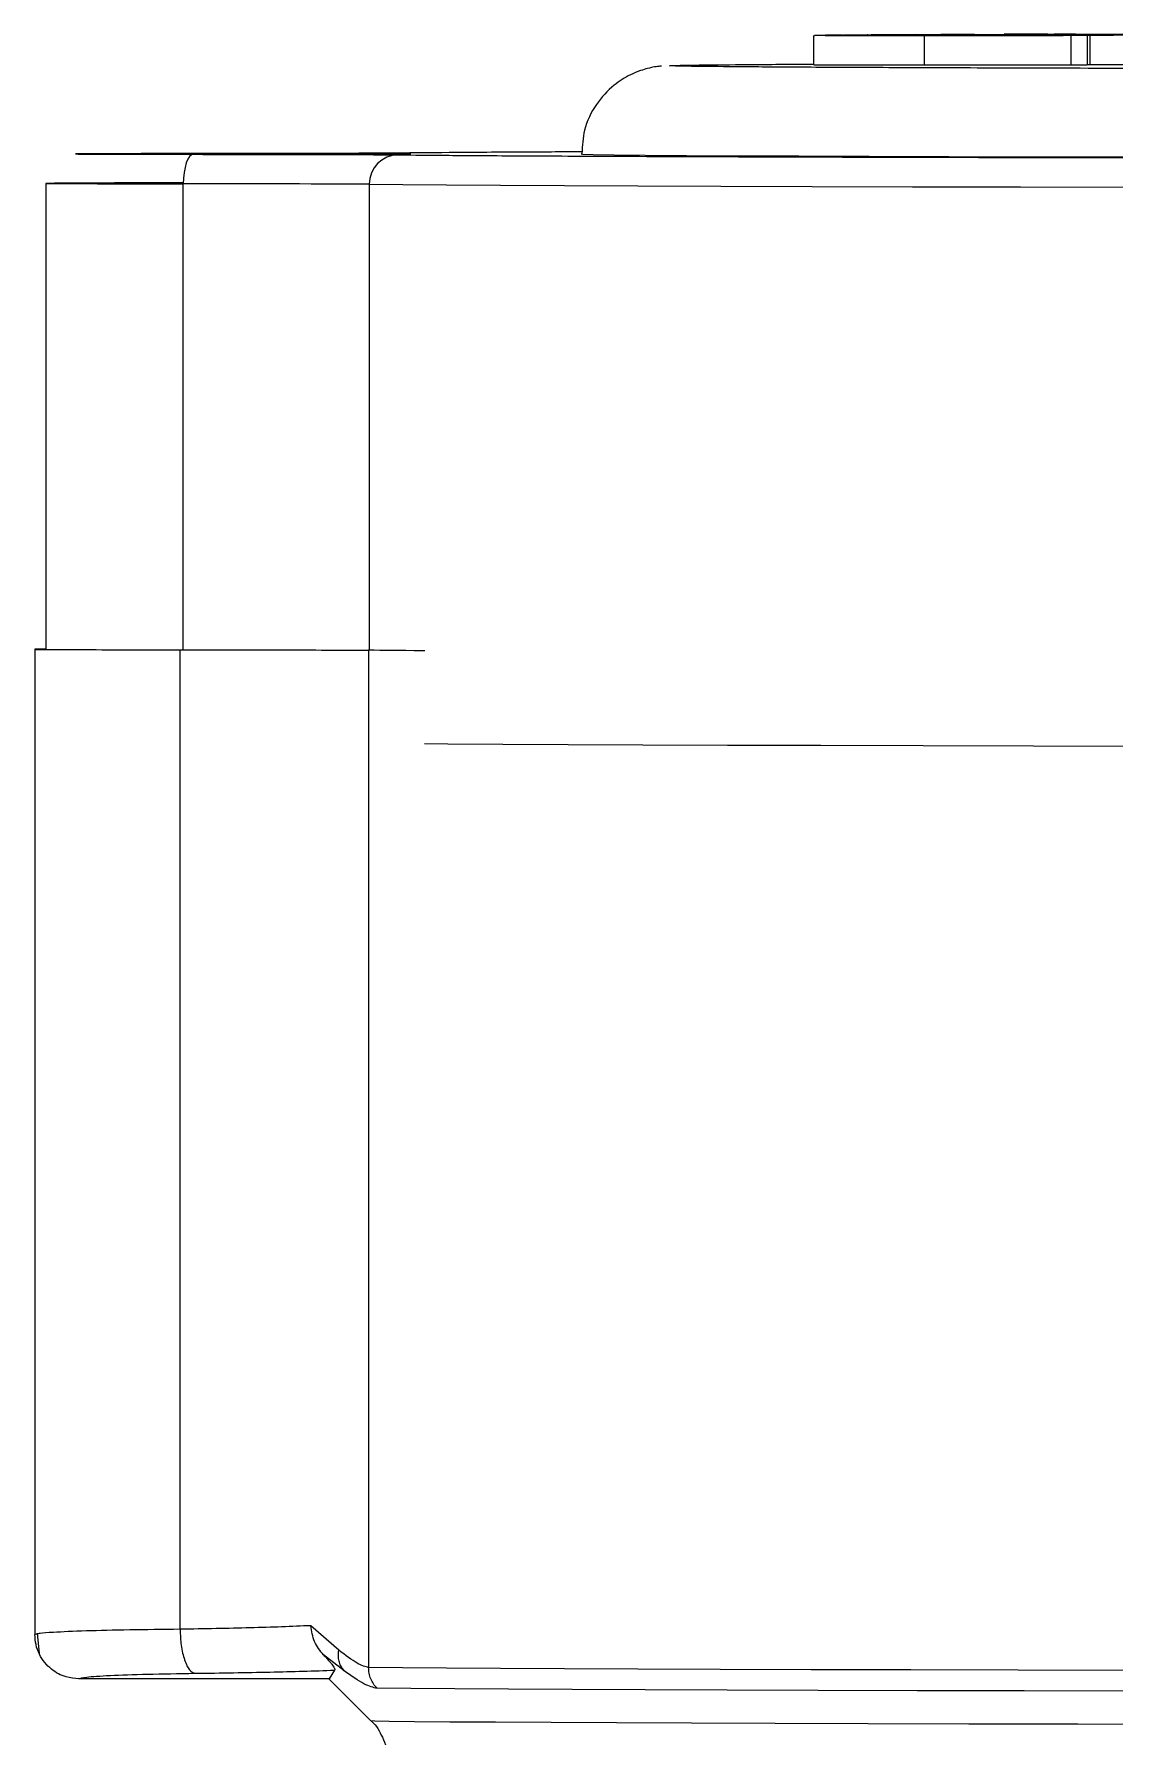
# Model space of a CAD drawing. Header units: millimetres. Extents: x 2160 to 4596, y 811 to 2534.
# Drawn here: x 3230.4 to 3267.2, y 1512 to 1569.9 of the extents above; entities that cross this region are included whole.
import ezdxf

# ---------------------------------------------------------------- set-up
doc = ezdxf.new("R2010")
doc.units = ezdxf.units.MM

msp = doc.modelspace()

# ---------------------------------------------------------------- linework, layer by layer
at = {"color": 7, "linetype": 'Continuous', "lineweight": 25}
for p, q in [((3256.94, 1569.849), (3256.94, 1568.849)), ((3257.012, 1569.851), (3257.079, 1569.852)), ((3257.079, 1569.852), (3257.609, 1569.856)), ((3257.609, 1569.856), (3257.913, 1569.856)), ((3257.913, 1569.856), (3257.827, 1569.855)), ((3265.153, 1569.849), (3257.923, 1569.853)), ((3257.963, 1569.859), (3259.789, 1569.87)), ((3259.664, 1569.856), (3257.963, 1569.859)), ((3258.121, 1569.854), (3265.351, 1569.85)), ((3259.366, 1569.865), (3258.901, 1569.862)), ((3259.366, 1569.865), (3259.366, 1569.854)), ((3259.851, 1569.857), (3259.664, 1569.856)), ((3259.664, 1569.856), (3259.664, 1569.853)), ((3259.789, 1569.87), (3260.082, 1569.869)), ((3259.851, 1569.857), (3259.851, 1569.853)), ((3263.563, 1569.863), (3259.917, 1569.866)), ((3259.917, 1569.866), (3259.917, 1569.853)), ((3260.082, 1569.869), (3259.974, 1569.869)), ((3260.202, 1569.867), (3267.156, 1569.862)), ((3260.428, 1569.873), (3262.578, 1569.882)), ((3262.004, 1569.87), (3260.428, 1569.873)), ((3260.428, 1569.873), (3260.428, 1569.867)), ((3260.703, 1569.842), (3260.703, 1568.842)), ((3261.284, 1569.858), (3261.392, 1569.859)), ((3264.153, 1569.856), (3261.284, 1569.858)), ((3261.284, 1569.858), (3261.284, 1569.853)), ((3261.392, 1569.859), (3261.587, 1569.859)), ((3262.41, 1569.88), (3261.447, 1569.876)), ((3262.185, 1569.87), (3262.004, 1569.87)), ((3262.004, 1569.87), (3262.004, 1569.866)), ((3262.185, 1569.87), (3262.185, 1569.866)), ((3268.149, 1569.863), (3262.41, 1569.88)), ((3262.41, 1569.88), (3262.41, 1569.866)), ((3262.578, 1569.882), (3268.315, 1569.865)), ((3263.043, 1569.86), (3263.563, 1569.863)), ((3263.856, 1569.863), (3263.336, 1569.86)), ((3263.419, 1569.885), (3265.582, 1569.893)), ((3263.685, 1569.885), (3263.419, 1569.885)), ((3263.419, 1569.885), (3263.419, 1569.88)), ((3264.307, 1569.887), (3263.685, 1569.885)), ((3263.685, 1569.885), (3263.685, 1569.879)), ((3266.871, 1569.86), (3263.856, 1569.863)), ((3263.97, 1569.857), (3264.261, 1569.857)), ((3264.261, 1569.857), (3264.153, 1569.856)), ((3264.153, 1569.856), (3264.153, 1569.851)), ((3264.261, 1569.857), (3264.261, 1569.851)), ((3264.307, 1569.887), (3264.307, 1569.877)), ((3264.484, 1569.853), (3264.478, 1569.853)), ((3264.478, 1569.853), (3264.478, 1569.851)), ((3266.335, 1569.853), (3264.484, 1569.853)), ((3264.484, 1569.853), (3264.484, 1569.851)), ((3271.24, 1569.879), (3264.904, 1569.888)), ((3264.904, 1569.888), (3264.904, 1569.875)), ((3265.226, 1569.89), (3265.123, 1569.89)), ((3265.848, 1569.893), (3265.226, 1569.89)), ((3265.338, 1569.889), (3271.673, 1569.881)), ((3265.582, 1569.893), (3265.848, 1569.893)), ((3266.243, 1569.852), (3265.69, 1569.847)), ((3265.69, 1569.847), (3265.69, 1568.847)), ((3265.848, 1569.893), (3265.848, 1569.888)), ((3265.865, 1569.851), (3265.939, 1569.852)), ((3265.939, 1569.852), (3266.243, 1569.852)), ((3266.243, 1569.852), (3266.243, 1568.852)), ((3268.09, 1569.863), (3266.335, 1569.853)), ((3266.335, 1569.853), (3266.335, 1568.853)), ((3266.597, 1569.856), (3267.098, 1569.859)), ((3266.871, 1569.86), (3266.871, 1569.858)), ((3252.097, 1568.814), (3252.045, 1568.816)), ((3265.69, 1568.847), (3266.243, 1568.852)), ((3266.243, 1568.853), (3266.335, 1568.853)), ((3266.335, 1568.853), (3268.09, 1568.863)), ((3230.845, 1564.816), (3230.845, 1548.973)), ((3235.513, 1548.959), (3235.513, 1564.802)), ((3241.836, 1564.785), (3241.836, 1548.943)), ((3230.468, 1548.974), (3230.468, 1515.471)), ((3235.403, 1515.657), (3235.403, 1548.959)), ((3241.814, 1548.943), (3241.814, 1514.357)), ((3240.8, 1514.949), (3239.849, 1515.779)), ((3230.582, 1515.501), (3230.468, 1515.475)), ((3230.547, 1515.523), (3230.611, 1514.833)), ((3240.982, 1514.242), (3240.279, 1514.788)), ((3240.792, 1514.89), (3240.8, 1514.949)), ((3240.655, 1514.267), (3240.468, 1513.974)), ((3240.468, 1513.974), (3231.968, 1513.974)), ((3240.467, 1513.975), (3241.882, 1512.559))]:
    msp.add_line(p, q, dxfattribs=at)
at = {"color": 7, "linetype": 'Continuous', "lineweight": 25, "flags": 128}
for points in [[(3232.845, 1565.816), (3233.022, 1565.819), (3233.542, 1565.822), (3234.368, 1565.824), (3235.445, 1565.826), (3236.699, 1565.827), (3238.045, 1565.827), (3239.391, 1565.827), (3240.645, 1565.826), (3241.722, 1565.824), (3242.548, 1565.822), (3243.068, 1565.819), (3243.245, 1565.816), (3243.068, 1565.813), (3242.548, 1565.811), (3241.722, 1565.808), (3240.645, 1565.806), (3239.391, 1565.805), (3238.045, 1565.805), (3236.699, 1565.805), (3235.445, 1565.806), (3234.368, 1565.808), (3233.542, 1565.811), (3233.022, 1565.813), (3232.845, 1565.816)], [(3235.865, 1565.804), (3235.796, 1565.784), (3235.73, 1565.727), (3235.67, 1565.634), (3235.616, 1565.509), (3235.573, 1565.358), (3235.54, 1565.185), (3235.52, 1564.997), (3235.513, 1564.802)], [(3235.79, 1565.806), (3235.796, 1565.81), (3235.865, 1565.828)], [(3242.82, 1565.846), (3242.628, 1565.827), (3242.559, 1565.811)], [(3249.045, 1565.816), (3249.09, 1565.811), (3249.446, 1565.8), (3250.156, 1565.789), (3251.217, 1565.779), (3252.623, 1565.768), (3254.368, 1565.758), (3256.442, 1565.748), (3258.836, 1565.739), (3261.537, 1565.73), (3264.532, 1565.721), (3267.806, 1565.713), (3271.343, 1565.705), (3275.125, 1565.698), (3279.133, 1565.691), (3283.348, 1565.686), (3287.748, 1565.68), (3292.311, 1565.676), (3297.015, 1565.672), (3301.836, 1565.669), (3306.751, 1565.666), (3311.734, 1565.664), (3316.761, 1565.663)], [(3241.836, 1564.785), (3242.976, 1564.774), (3244.467, 1564.763), (3246.303, 1564.752), (3248.474, 1564.742), (3250.972, 1564.732), (3253.784, 1564.722), (3256.899, 1564.712), (3260.301, 1564.704), (3263.976, 1564.695), (3267.908, 1564.687), (3272.077, 1564.68), (3276.465, 1564.673), (3281.053, 1564.667), (3285.82, 1564.662), (3290.744, 1564.657), (3295.803, 1564.653), (3300.973, 1564.65), (3306.232, 1564.648)], [(3243.718, 1545.768), (3244.51, 1545.763), (3246.38, 1545.752), (3248.594, 1545.741), (3251.142, 1545.731), (3254.012, 1545.721), (3257.19, 1545.712), (3260.663, 1545.703), (3264.414, 1545.694), (3268.425, 1545.686), (3272.678, 1545.679), (3277.153, 1545.672), (3281.83, 1545.666), (3286.686, 1545.661), (3291.699, 1545.657), (3296.846, 1545.653)], [(3305.85, 1514.22), (3300.628, 1514.223), (3295.496, 1514.226), (3290.474, 1514.23), (3285.587, 1514.234), (3280.856, 1514.24), (3276.301, 1514.246), (3271.944, 1514.252), (3267.804, 1514.259), (3263.899, 1514.267), (3260.246, 1514.276), (3256.863, 1514.284), (3253.764, 1514.294), (3250.963, 1514.304), (3248.472, 1514.314), (3246.303, 1514.324), (3244.465, 1514.335), (3242.967, 1514.346), (3241.814, 1514.357)], [(3305.903, 1513.514), (3300.701, 1513.516), (3295.587, 1513.519), (3290.584, 1513.523), (3285.715, 1513.528), (3281.001, 1513.533), (3276.463, 1513.539), (3272.122, 1513.546), (3267.997, 1513.553), (3264.106, 1513.561), (3260.467, 1513.569), (3257.096, 1513.578), (3254.008, 1513.587), (3251.217, 1513.597), (3248.735, 1513.607), (3246.574, 1513.617), (3244.743, 1513.628), (3243.25, 1513.639), (3242.102, 1513.65)], [(3241.882, 1512.559), (3242.021, 1512.55), (3242.517, 1512.538), (3243.369, 1512.527), (3244.574, 1512.516), (3246.126, 1512.505), (3248.018, 1512.495), (3250.241, 1512.484), (3252.786, 1512.474), (3255.64, 1512.465), (3258.79, 1512.456), (3262.223, 1512.447), (3265.922, 1512.439), (3269.87, 1512.431), (3274.05, 1512.424), (3278.443, 1512.418), (3283.027, 1512.412), (3287.783, 1512.407), (3292.688, 1512.403), (3297.72, 1512.399), (3302.857, 1512.396), (3308.074, 1512.394), (3313.347, 1512.392), (3318.653, 1512.392)]]:
    msp.add_lwpolyline(points, dxfattribs=at)
at = {"color": 7, "linetype": 'Continuous', "lineweight": 25}
for centre, radius, start, end in [((3242.828, 1564.793), 0.992, 90.49558, 180.45811), ((3234.508, 1134.402), 430.43, 89.86614, 90.48756), ((3234.731, 2067.546), 502.745, 269.55713, 270.08916), ((3236.006, 522.463), 1042.338, 89.679528, 90.027064)]:
    msp.add_arc(centre, radius, start, end, dxfattribs=at)
for points, knots in [([(3260.703, 1569.842), (3260.056, 1569.842), (3259.025, 1569.843), (3257.843, 1569.844), (3257.221, 1569.846), (3256.941, 1569.848), (3256.972, 1569.849), (3256.98, 1569.849)], [0, 0, 0, 0, 0.366723, 0.58482, 0.762656, 0.94041, 1, 1, 1, 1]), ([(3257.349, 1569.85), (3257.337, 1569.85), (3257.295, 1569.849), (3257.6, 1569.847), (3258.284, 1569.846), (3259.436, 1569.845), (3260.349, 1569.844), (3260.838, 1569.844)], [0, 0, 0, 0, 0.069629, 0.257165, 0.430092, 0.695031, 1, 1, 1, 1]), ([(3257.923, 1569.853), (3257.869, 1569.853), (3257.775, 1569.853), (3257.649, 1569.852), (3257.541, 1569.852), (3257.443, 1569.852), (3257.405, 1569.852), (3257.384, 1569.852)], [0, 0, 0, 0, 0.2039125, 0.3489118, 0.4932734, 0.7202809, 1, 1, 1, 1]), ([(3257.807, 1569.855), (3257.805, 1569.855), (3257.799, 1569.855), (3257.834, 1569.855), (3257.901, 1569.854), (3258.001, 1569.854), (3258.079, 1569.854), (3258.121, 1569.854)], [0, 0, 0, 0, 0.0720945, 0.286641, 0.5008175, 0.7269972, 1, 1, 1, 1]), ([(3258.773, 1569.861), (3258.767, 1569.861), (3258.719, 1569.86), (3258.888, 1569.859), (3259.251, 1569.858), (3259.634, 1569.857), (3259.851, 1569.857)], [0, 0, 0, 0, 0.045115, 0.334899, 0.62348, 1, 1, 1, 1]), ([(3259.917, 1569.866), (3259.862, 1569.866), (3259.771, 1569.866), (3259.639, 1569.866), (3259.529, 1569.866), (3259.429, 1569.865), (3259.388, 1569.865), (3259.366, 1569.865)], [0, 0, 0, 0, 0.238521, 0.395636, 0.552314, 0.766778, 1, 1, 1, 1]), ([(3259.974, 1569.869), (3259.945, 1569.868), (3259.904, 1569.868), (3259.942, 1569.868), (3260.013, 1569.868), (3260.106, 1569.867), (3260.176, 1569.867), (3260.202, 1569.867)], [0, 0, 0, 0, 0.39106, 0.540188, 0.690013, 0.882685, 1, 1, 1, 1]), ([(3265.69, 1569.847), (3265.52, 1569.846), (3265.235, 1569.844), (3264.322, 1569.842), (3263.244, 1569.841), (3261.984, 1569.841), (3261.114, 1569.842), (3260.703, 1569.842)], [0, 0, 0, 0, 0.247075, 0.411707, 0.576376, 0.799459, 1, 1, 1, 1]), ([(3260.838, 1569.844), (3261.495, 1569.843), (3262.448, 1569.843), (3263.734, 1569.843), (3264.544, 1569.844), (3265.1, 1569.845), (3265.305, 1569.846), (3265.375, 1569.847), (3265.386, 1569.847)], [0, 0, 0, 0, 0.370461, 0.536516, 0.705021, 0.84958, 0.977988, 1, 1, 1, 1]), ([(3261.447, 1569.876), (3261.367, 1569.875), (3261.211, 1569.874), (3261.357, 1569.873), (3261.714, 1569.871), (3262.045, 1569.87), (3262.185, 1569.87)], [0, 0, 0, 0, 0.25104, 0.485737, 0.783075, 1, 1, 1, 1]), ([(3261.587, 1569.859), (3261.78, 1569.859), (3262.065, 1569.858), (3262.462, 1569.859), (3262.718, 1569.859), (3262.922, 1569.859), (3262.999, 1569.86), (3263.043, 1569.86)], [0, 0, 0, 0, 0.339516, 0.502236, 0.666705, 0.806821, 1, 1, 1, 1]), ([(3263.336, 1569.86), (3263.295, 1569.859), (3263.23, 1569.859), (3263.251, 1569.858), (3263.37, 1569.858), (3263.614, 1569.857), (3263.84, 1569.857), (3263.97, 1569.857)], [0, 0, 0, 0, 0.250694, 0.402945, 0.556475, 0.743783, 1, 1, 1, 1]), ([(3264.904, 1569.888), (3264.853, 1569.888), (3264.768, 1569.888), (3264.629, 1569.888), (3264.514, 1569.888), (3264.399, 1569.887), (3264.341, 1569.887), (3264.307, 1569.887)], [0, 0, 0, 0, 0.239524, 0.40579, 0.571729, 0.750468, 1, 1, 1, 1]), ([(3264.478, 1569.853), (3264.757, 1569.854), (3265.316, 1569.854), (3266.026, 1569.854), (3266.438, 1569.855), (3266.556, 1569.856), (3266.597, 1569.856)], [0, 0, 0, 0, 0.326957, 0.656983, 0.880506, 1, 1, 1, 1]), ([(3265.123, 1569.89), (3265.122, 1569.89), (3265.118, 1569.89), (3265.157, 1569.889), (3265.228, 1569.889), (3265.298, 1569.889), (3265.338, 1569.889)], [0, 0, 0, 0, 0.124719, 0.38447, 0.652941, 1, 1, 1, 1]), ([(3265.419, 1569.848), (3265.407, 1569.848), (3265.382, 1569.848), (3265.3, 1569.849), (3265.215, 1569.849), (3265.165, 1569.849), (3265.153, 1569.849)], [0, 0, 0, 0, 0.307364, 0.616517, 0.904057, 1, 1, 1, 1]), ([(3265.351, 1569.85), (3265.408, 1569.85), (3265.5, 1569.85), (3265.627, 1569.85), (3265.727, 1569.851), (3265.816, 1569.851), (3265.846, 1569.851), (3265.865, 1569.851)], [0, 0, 0, 0, 0.2389344, 0.3835198, 0.5293247, 0.7100539, 1, 1, 1, 1]), ([(3265.386, 1569.847), (3265.408, 1569.847), (3265.441, 1569.848), (3265.429, 1569.848), (3265.425, 1569.848)], [0, 0, 0, 0, 0.6911383, 1, 1, 1, 1]), ([(3267.12, 1569.86), (3267.108, 1569.86), (3267.08, 1569.86), (3266.988, 1569.86), (3266.91, 1569.86), (3266.871, 1569.86)], [0, 0, 0, 0, 0.283678, 0.642488, 1, 1, 1, 1]), ([(3267.098, 1569.859), (3267.121, 1569.859), (3267.15, 1569.859), (3267.135, 1569.86), (3267.132, 1569.86)], [0, 0, 0, 0, 0.809388, 1, 1, 1, 1]), ([(3267.156, 1569.862), (3267.211, 1569.862), (3267.301, 1569.862), (3267.432, 1569.862), (3267.535, 1569.862), (3267.635, 1569.862), (3267.678, 1569.862), (3267.707, 1569.863)], [0, 0, 0, 0, 0.238273, 0.386342, 0.535522, 0.694283, 1, 1, 1, 1]), ([(3251.769, 1568.804), (3251.755, 1568.803), (3251.721, 1568.801), (3251.57, 1568.782), (3251.326, 1568.733), (3251.03, 1568.646), (3250.632, 1568.48), (3250.083, 1568.132), (3249.514, 1567.507), (3249.11, 1566.691), (3249.081, 1566.1), (3249.068, 1565.833)], [0, 0, 0, 0, 0.069689, 0.159202, 0.228526, 0.284853, 0.360929, 0.487702, 0.660291, 0.846257, 1, 1, 1, 1]), ([(3252.045, 1568.816), (3252.101, 1568.821), (3252.212, 1568.829), (3253.108, 1568.843), (3254.65, 1568.857), (3255.963, 1568.866), (3256.911, 1568.87), (3256.94, 1568.87)], [0, 0, 0, 0, 0.2407893, 0.4815888, 0.73683, 0.9920914, 1, 1, 1, 1]), ([(3388.991, 1568.814), (3388.943, 1568.81), (3388.836, 1568.802), (3387.967, 1568.789), (3386.486, 1568.776), (3384.31, 1568.762), (3381.48, 1568.749), (3377.966, 1568.736), (3373.812, 1568.724), (3369.068, 1568.712), (3363.807, 1568.702), (3358.115, 1568.693), (3352.092, 1568.686), (3345.869, 1568.68), (3339.504, 1568.675), (3333.151, 1568.672), (3326.812, 1568.67), (3320.545, 1568.669), (3314.278, 1568.67), (3307.939, 1568.672), (3301.587, 1568.675), (3295.221, 1568.68), (3288.998, 1568.686), (3282.975, 1568.693), (3277.283, 1568.702), (3272.022, 1568.712), (3267.278, 1568.724), (3263.124, 1568.736), (3259.61, 1568.749), (3256.78, 1568.762), (3254.605, 1568.776), (3253.123, 1568.789), (3252.252, 1568.802), (3252.145, 1568.81), (3252.097, 1568.814)], [0, 0, 0, 0, 0.023828, 0.053273, 0.084485, 0.115699, 0.147957, 0.180726, 0.213842, 0.247136, 0.28043, 0.313546, 0.346314, 0.378573, 0.409785, 0.440999, 0.470442, 0.499888, 0.529332, 0.558778, 0.58999, 0.621203, 0.653462, 0.68623, 0.719347, 0.752641, 0.785934, 0.819051, 0.851819, 0.884078, 0.915289, 0.946503, 0.975948, 1, 1, 1, 1]), ([(3256.965, 1568.849), (3256.959, 1568.849), (3256.916, 1568.848), (3257.163, 1568.847), (3257.756, 1568.845), (3258.972, 1568.843), (3260.042, 1568.842), (3260.703, 1568.842)], [0, 0, 0, 0, 0.030225, 0.211144, 0.392436, 0.624543, 1, 1, 1, 1]), ([(3260.703, 1568.842), (3261.369, 1568.841), (3262.397, 1568.841), (3263.801, 1568.842), (3264.72, 1568.843), (3265.38, 1568.845), (3265.586, 1568.846), (3265.69, 1568.847)], [0, 0, 0, 0, 0.3203787, 0.4942376, 0.6691493, 0.8330428, 1, 1, 1, 1]), ([(3235.865, 1565.828), (3235.311, 1565.828), (3234.176, 1565.827), (3232.875, 1565.824), (3232.005, 1565.82), (3231.898, 1565.817), (3231.845, 1565.816)], [0, 0, 0, 0, 0.244178, 0.5, 0.755822, 1, 1, 1, 1]), ([(3231.845, 1565.816), (3231.898, 1565.815), (3232.005, 1565.812), (3232.875, 1565.808), (3234.176, 1565.805), (3235.311, 1565.804), (3235.865, 1565.804)], [0, 0, 0, 0, 0.244178, 0.5, 0.755822, 1, 1, 1, 1]), ([(3242.82, 1565.846), (3242.586, 1565.844), (3242.111, 1565.84), (3240.526, 1565.835), (3238.434, 1565.831), (3236.712, 1565.829), (3235.865, 1565.828)], [0, 0, 0, 0, 0.2457963, 0.5, 0.7542037, 1, 1, 1, 1]), ([(3235.865, 1565.804), (3236.712, 1565.803), (3238.434, 1565.801), (3240.526, 1565.797), (3242.111, 1565.792), (3242.586, 1565.788), (3242.82, 1565.786)], [0, 0, 0, 0, 0.245796, 0.5, 0.754204, 1, 1, 1, 1]), ([(3249.075, 1565.888), (3248.374, 1565.884), (3246.565, 1565.876), (3244.425, 1565.862), (3243.351, 1565.852), (3242.82, 1565.846)], [0, 0, 0, 0, 0.241773, 0.624302, 1, 1, 1, 1]), ([(3242.82, 1565.786), (3243.346, 1565.781), (3244.408, 1565.77), (3246.947, 1565.754), (3250.216, 1565.739), (3254.279, 1565.724), (3259.091, 1565.709), (3264.583, 1565.696), (3270.677, 1565.685), (3277.28, 1565.674), (3284.259, 1565.666), (3291.501, 1565.659), (3298.878, 1565.653), (3303.915, 1565.651), (3306.411, 1565.65)], [0, 0, 0, 0, 0.079959, 0.161371, 0.244142, 0.328893, 0.414217, 0.5, 0.585778, 0.671102, 0.755858, 0.838624, 0.920039, 1, 1, 1, 1]), ([(3230.845, 1548.979), (3230.835, 1548.979), (3230.485, 1548.977), (3230.397, 1548.974), (3230.689, 1548.969), (3231.734, 1548.965), (3233.319, 1548.961), (3234.708, 1548.96), (3235.403, 1548.959)], [0, 0, 0, 0, 0.005941, 0.204753, 0.403564, 0.602376, 0.801188, 1, 1, 1, 1]), ([(3243.726, 1548.926), (3243.708, 1548.926), (3242.811, 1548.931), (3242.308, 1548.937), (3241.814, 1548.943)], [0, 0, 0, 0, 0.019707, 1, 1, 1, 1]), ([(3239.849, 1515.779), (3239.198, 1515.752), (3237.938, 1515.7), (3236.229, 1515.671), (3235.403, 1515.657)], [0, 0, 0, 0, 0.516726, 1, 1, 1, 1]), ([(3240.279, 1514.788), (3240.165, 1514.931), (3239.934, 1515.221), (3239.878, 1515.592), (3239.849, 1515.779)], [0, 0, 0, 0, 0.494817, 1, 1, 1, 1]), ([(3231.968, 1513.974), (3231.82, 1513.987), (3231.484, 1514.016), (3231.084, 1514.236), (3230.793, 1514.522), (3230.611, 1514.806), (3230.491, 1515.131), (3230.475, 1515.361), (3230.468, 1515.475)], [0, 0, 0, 0, 0.18848, 0.427214, 0.563621, 0.707356, 0.854328, 1, 1, 1, 1]), ([(3235.403, 1515.657), (3234.815, 1515.65), (3233.619, 1515.636), (3232.117, 1515.601), (3231.149, 1515.558), (3230.658, 1515.524), (3230.6, 1515.507), (3230.582, 1515.501)], [0, 0, 0, 0, 0.237543, 0.482876, 0.745623, 0.921738, 1, 1, 1, 1]), ([(3235.403, 1515.657), (3235.412, 1515.472), (3235.43, 1515.088), (3235.55, 1514.59), (3235.721, 1514.24), (3235.852, 1514.186), (3235.916, 1514.161)], [0, 0, 0, 0, 0.240153, 0.499483, 0.759101, 1, 1, 1, 1]), ([(3240.279, 1514.788), (3240.319, 1514.747), (3240.397, 1514.666), (3240.493, 1514.558), (3240.567, 1514.468), (3240.636, 1514.373), (3240.676, 1514.294), (3240.662, 1514.276), (3240.655, 1514.267)], [0, 0, 0, 0, 0.111673, 0.222473, 0.333752, 0.456252, 0.712674, 1, 1, 1, 1]), ([(3240.982, 1514.242), (3240.949, 1514.285), (3240.881, 1514.372), (3240.818, 1514.532), (3240.783, 1514.707), (3240.789, 1514.829), (3240.792, 1514.89)], [0, 0, 0, 0, 0.2473909, 0.4997222, 0.7521965, 1, 1, 1, 1]), ([(3241.814, 1514.357), (3241.7, 1514.385), (3241.465, 1514.441), (3241.025, 1514.777), (3240.8, 1514.949)], [0, 0, 0, 0, 0.48849, 1, 1, 1, 1]), ([(3231.968, 1513.974), (3232.017, 1513.994), (3232.116, 1514.035), (3232.968, 1514.089), (3234.235, 1514.135), (3235.355, 1514.152), (3235.916, 1514.161)], [0, 0, 0, 0, 0.249914, 0.499831, 0.749722, 1, 1, 1, 1]), ([(3235.916, 1514.161), (3236.795, 1514.173), (3238.582, 1514.199), (3239.957, 1514.244), (3240.655, 1514.267)], [0, 0, 0, 0, 0.492155, 1, 1, 1, 1]), ([(3242.102, 1513.65), (3241.973, 1513.678), (3241.714, 1513.735), (3241.226, 1514.073), (3240.982, 1514.242)], [0, 0, 0, 0, 0.499286, 1, 1, 1, 1]), ([(3241.9, 1512.537), (3241.906, 1512.531), (3242.079, 1512.395), (3242.303, 1511.972), (3242.496, 1511.485), (3242.452, 1511.202), (3242.445, 1511.156)], [0, 0, 0, 0, 0.017313, 0.441285, 0.909661, 1, 1, 1, 1])]:
    msp.add_open_spline(points, degree=3, knots=knots, dxfattribs=at)
for points in [[(3235.403, 1548.959), (3236.194, 1548.958), (3237.776, 1548.957), (3239.689, 1548.953), (3241.149, 1548.948), (3241.593, 1548.944), (3241.814, 1548.943)], [(3242.102, 1513.65), (3242.059, 1513.699), (3241.974, 1513.797), (3241.884, 1513.972), (3241.825, 1514.161), (3241.818, 1514.291), (3241.814, 1514.357)]]:
    msp.add_open_spline(points, degree=3, dxfattribs=at)

doc.saveas('drawing.dxf')
